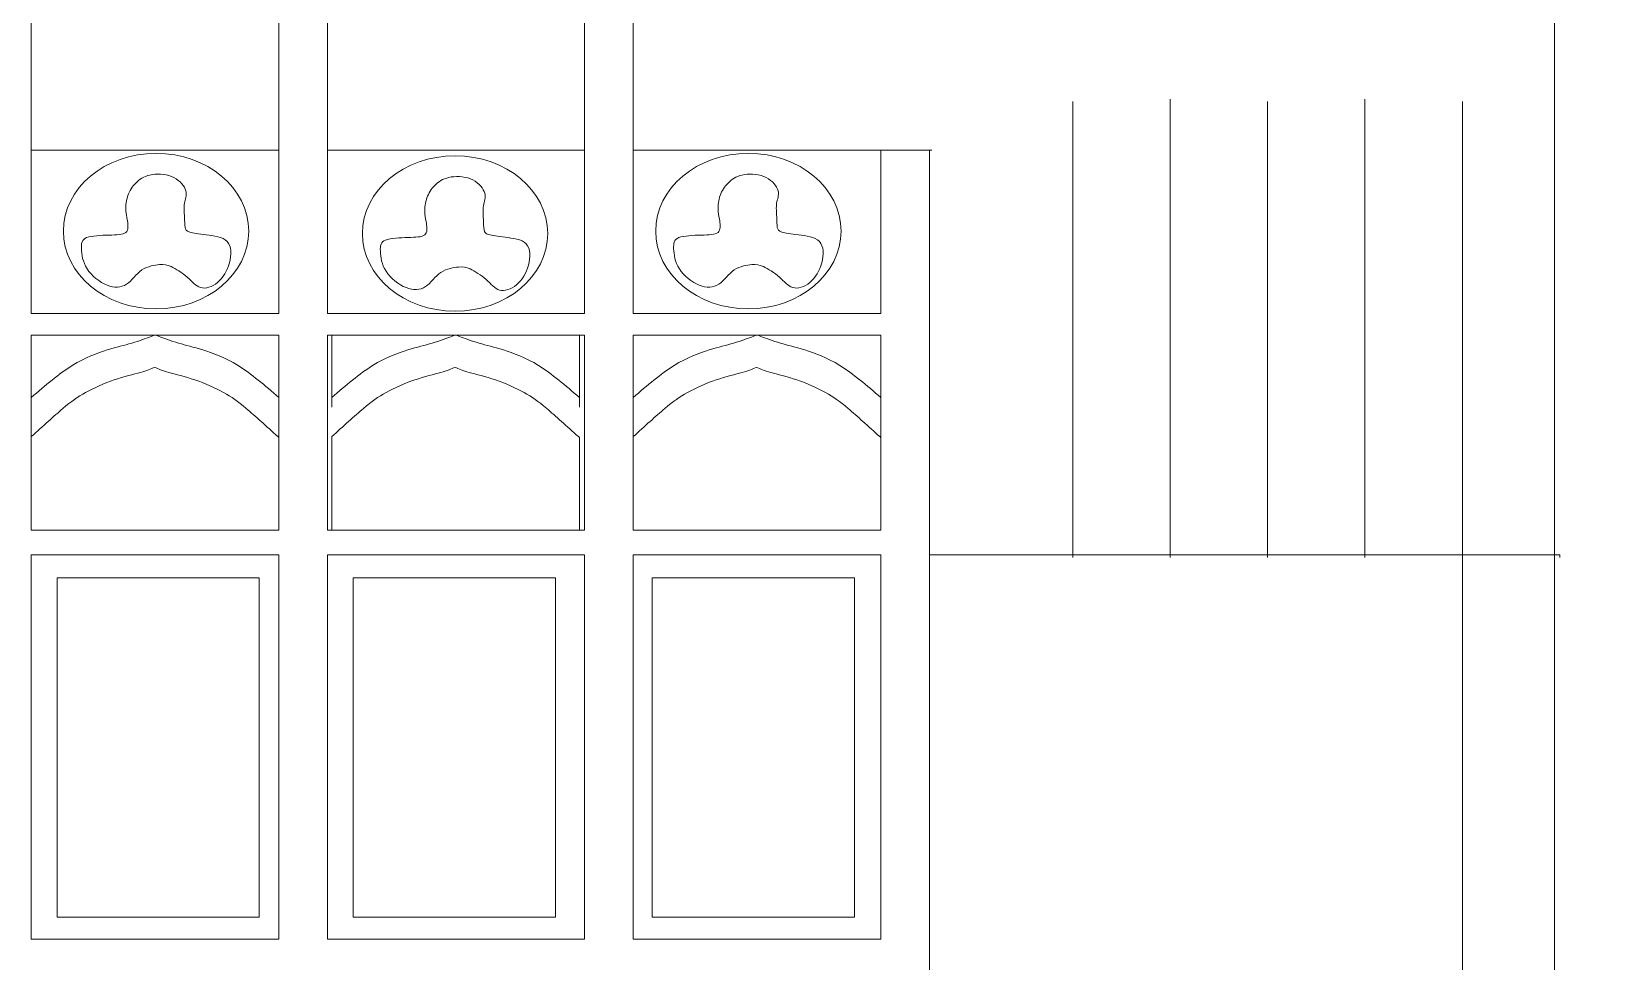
# Model space of a CAD drawing. Header units: centimetres. Extents: x -61 to 61, y -26 to 26.
# Drawn here: x -40.4 to -33.19, y 10.77 to 15.05 of the extents above; entities that cross this region are included whole.
import ezdxf

# ---------------------------------------------------------------- set-up
doc = ezdxf.new("R2010")
doc.units = ezdxf.units.CM
doc.header["$MEASUREMENT"] = 0
doc.layers.add('layer 1', color=7, linetype='Continuous')

msp = doc.modelspace()

# ---------------------------------------------------------------- linework, layer by layer
at = {"layer": 'layer 1', "color": 242, "lineweight": 9}
for points, knots in [([(-39.1257, 20.71546), (-39.1257, 20.71546), (-35.03478, 16.33787), (-35.03478, 16.33787), (-35.03478, 16.33787), (-35.03478, 16.33787), (-31.72741, 14.7213), (-31.72741, 14.7213)], [0, 0, 0, 0, 0.3333333, 0.3333333, 0.3333333, 0.3333333, 1, 1, 1, 1]), ([(-39.96043, 14.12364), (-39.97354, 14.11263), (-40.00196, 14.11263), (-40.03802, 14.11172), (-40.03802, 14.11172), (-40.07407, 14.1108), (-40.11778, 14.10897), (-40.14072, 14.0998), (-40.14072, 14.0998), (-40.16367, 14.09063), (-40.16585, 14.07414), (-40.16476, 14.04847), (-40.16476, 14.04847), (-40.16367, 14.02281), (-40.1593, 13.98798), (-40.13854, 13.9559), (-40.13854, 13.9559), (-40.11778, 13.92381), (-40.08062, 13.89449), (-40.04675, 13.88074), (-40.04675, 13.88074), (-40.01288, 13.86699), (-39.98228, 13.86882), (-39.95715, 13.88532), (-39.95715, 13.88532), (-39.93202, 13.90182), (-39.91235, 13.93298), (-39.88605, 13.95096), (-39.88605, 13.95096), (-39.85975, 13.96892), (-39.82682, 13.97371), (-39.80496, 13.97554), (-39.80496, 13.97554), (-39.78311, 13.97737), (-39.77234, 13.97626), (-39.75166, 13.96654), (-39.75166, 13.96654), (-39.73097, 13.95681), (-39.70038, 13.93848), (-39.67743, 13.91832), (-39.67743, 13.91832), (-39.65449, 13.89815), (-39.63919, 13.87615), (-39.61624, 13.86974), (-39.61624, 13.86974), (-39.5933, 13.86332), (-39.5627, 13.87248), (-39.53757, 13.89357), (-39.53757, 13.89357), (-39.51244, 13.91465), (-39.49277, 13.94765), (-39.48285, 13.98399), (-39.48285, 13.98399), (-39.47292, 14.02033), (-39.47273, 14.06003), (-39.4935, 14.08203), (-39.4935, 14.08203), (-39.51426, 14.10402), (-39.55596, 14.10833), (-39.59011, 14.11245), (-39.59011, 14.11245), (-39.62427, 14.11657), (-39.65088, 14.1205), (-39.6662, 14.12532), (-39.6662, 14.12532), (-39.68153, 14.13015), (-39.68558, 14.13587), (-39.68748, 14.14733), (-39.68748, 14.14733), (-39.68938, 14.15879), (-39.68914, 14.176), (-39.6902, 14.19593), (-39.6902, 14.19593), (-39.69127, 14.21585), (-39.69363, 14.23849), (-39.69045, 14.25806), (-39.69045, 14.25806), (-39.68726, 14.27762), (-39.67852, 14.29412), (-39.68399, 14.3152), (-39.68399, 14.3152), (-39.68945, 14.33628), (-39.70912, 14.36194), (-39.73862, 14.37661), (-39.73862, 14.37661), (-39.76812, 14.39127), (-39.80746, 14.39494), (-39.83805, 14.39036), (-39.83805, 14.39036), (-39.86865, 14.38578), (-39.8905, 14.37294), (-39.90798, 14.35736), (-39.90798, 14.35736), (-39.92547, 14.34178), (-39.93857, 14.32345), (-39.94732, 14.30236), (-39.94732, 14.30236), (-39.95606, 14.28128), (-39.96043, 14.25745), (-39.96043, 14.23637), (-39.96043, 14.23637), (-39.96043, 14.21529), (-39.95606, 14.19696), (-39.95278, 14.1768), (-39.95278, 14.1768), (-39.9495, 14.15663), (-39.94732, 14.13463), (-39.96043, 14.12364)], [0, 0, 0, 0, 0.0357143, 0.0357143, 0.0357143, 0.0357143, 0.0714286, 0.0714286, 0.0714286, 0.0714286, 0.1071429, 0.1071429, 0.1071429, 0.1071429, 0.1428571, 0.1428571, 0.1428571, 0.1428571, 0.1785714, 0.1785714, 0.1785714, 0.1785714, 0.2142857, 0.2142857, 0.2142857, 0.2142857, 0.25, 0.25, 0.25, 0.25, 0.2857143, 0.2857143, 0.2857143, 0.2857143, 0.3214286, 0.3214286, 0.3214286, 0.3214286, 0.3571429, 0.3571429, 0.3571429, 0.3571429, 0.3928571, 0.3928571, 0.3928571, 0.3928571, 0.4285714, 0.4285714, 0.4285714, 0.4285714, 0.4642857, 0.4642857, 0.4642857, 0.4642857, 0.5, 0.5, 0.5, 0.5, 0.5357143, 0.5357143, 0.5357143, 0.5357143, 0.5714286, 0.5714286, 0.5714286, 0.5714286, 0.6071429, 0.6071429, 0.6071429, 0.6071429, 0.6428571, 0.6428571, 0.6428571, 0.6428571, 0.6785714, 0.6785714, 0.6785714, 0.6785714, 0.7142857, 0.7142857, 0.7142857, 0.7142857, 0.75, 0.75, 0.75, 0.75, 0.7857143, 0.7857143, 0.7857143, 0.7857143, 0.8214286, 0.8214286, 0.8214286, 0.8214286, 0.8571429, 0.8571429, 0.8571429, 0.8571429, 0.8928571, 0.8928571, 0.8928571, 0.8928571, 0.9285714, 0.9285714, 0.9285714, 0.9285714, 1, 1, 1, 1]), ([(-38.58368, 14.11263), (-38.59679, 14.10163), (-38.62521, 14.10163), (-38.66126, 14.10072), (-38.66126, 14.10072), (-38.69732, 14.0998), (-38.74103, 14.09797), (-38.76397, 14.0888), (-38.76397, 14.0888), (-38.78692, 14.07963), (-38.7891, 14.06313), (-38.78801, 14.03747), (-38.78801, 14.03747), (-38.78692, 14.0118), (-38.78255, 13.97698), (-38.76179, 13.9449), (-38.76179, 13.9449), (-38.74103, 13.91281), (-38.70387, 13.88349), (-38.67, 13.86974), (-38.67, 13.86974), (-38.63613, 13.85599), (-38.60553, 13.85782), (-38.5804, 13.87432), (-38.5804, 13.87432), (-38.55527, 13.89082), (-38.5356, 13.92198), (-38.5093, 13.93995), (-38.5093, 13.93995), (-38.483, 13.95792), (-38.45007, 13.96271), (-38.42821, 13.96454), (-38.42821, 13.96454), (-38.40636, 13.96637), (-38.39559, 13.96526), (-38.37491, 13.95554), (-38.37491, 13.95554), (-38.35422, 13.94581), (-38.32363, 13.92748), (-38.30068, 13.90732), (-38.30068, 13.90732), (-38.27774, 13.88715), (-38.26244, 13.86515), (-38.23949, 13.85874), (-38.23949, 13.85874), (-38.21655, 13.85232), (-38.18595, 13.86148), (-38.16082, 13.88257), (-38.16082, 13.88257), (-38.13569, 13.90365), (-38.11602, 13.93664), (-38.1061, 13.97299), (-38.1061, 13.97299), (-38.09617, 14.00933), (-38.09598, 14.04903), (-38.11675, 14.07103), (-38.11675, 14.07103), (-38.1375, 14.09302), (-38.17921, 14.09733), (-38.21336, 14.10145), (-38.21336, 14.10145), (-38.24752, 14.10557), (-38.27413, 14.1095), (-38.28945, 14.11432), (-38.28945, 14.11432), (-38.30478, 14.11915), (-38.30883, 14.12487), (-38.31073, 14.13633), (-38.31073, 14.13633), (-38.31263, 14.14779), (-38.31238, 14.165), (-38.31345, 14.18493), (-38.31345, 14.18493), (-38.31452, 14.20484), (-38.31688, 14.22748), (-38.3137, 14.24705), (-38.3137, 14.24705), (-38.31051, 14.26662), (-38.30177, 14.28312), (-38.30724, 14.3042), (-38.30724, 14.3042), (-38.3127, 14.32528), (-38.33237, 14.35094), (-38.36187, 14.36561), (-38.36187, 14.36561), (-38.39137, 14.38027), (-38.43071, 14.38394), (-38.4613, 14.37936), (-38.4613, 14.37936), (-38.4919, 14.37478), (-38.51375, 14.36194), (-38.53123, 14.34636), (-38.53123, 14.34636), (-38.54871, 14.33078), (-38.56182, 14.31245), (-38.57057, 14.29136), (-38.57057, 14.29136), (-38.57931, 14.27028), (-38.58368, 14.24645), (-38.58368, 14.22537), (-38.58368, 14.22537), (-38.58368, 14.20429), (-38.57931, 14.18596), (-38.57603, 14.1658), (-38.57603, 14.1658), (-38.57275, 14.14563), (-38.57057, 14.12363), (-38.58368, 14.11263)], [0, 0, 0, 0, 0.0357143, 0.0357143, 0.0357143, 0.0357143, 0.0714286, 0.0714286, 0.0714286, 0.0714286, 0.1071429, 0.1071429, 0.1071429, 0.1071429, 0.1428571, 0.1428571, 0.1428571, 0.1428571, 0.1785714, 0.1785714, 0.1785714, 0.1785714, 0.2142857, 0.2142857, 0.2142857, 0.2142857, 0.25, 0.25, 0.25, 0.25, 0.2857143, 0.2857143, 0.2857143, 0.2857143, 0.3214286, 0.3214286, 0.3214286, 0.3214286, 0.3571429, 0.3571429, 0.3571429, 0.3571429, 0.3928571, 0.3928571, 0.3928571, 0.3928571, 0.4285714, 0.4285714, 0.4285714, 0.4285714, 0.4642857, 0.4642857, 0.4642857, 0.4642857, 0.5, 0.5, 0.5, 0.5, 0.5357143, 0.5357143, 0.5357143, 0.5357143, 0.5714286, 0.5714286, 0.5714286, 0.5714286, 0.6071429, 0.6071429, 0.6071429, 0.6071429, 0.6428571, 0.6428571, 0.6428571, 0.6428571, 0.6785714, 0.6785714, 0.6785714, 0.6785714, 0.7142857, 0.7142857, 0.7142857, 0.7142857, 0.75, 0.75, 0.75, 0.75, 0.7857143, 0.7857143, 0.7857143, 0.7857143, 0.8214286, 0.8214286, 0.8214286, 0.8214286, 0.8571429, 0.8571429, 0.8571429, 0.8571429, 0.8928571, 0.8928571, 0.8928571, 0.8928571, 0.9285714, 0.9285714, 0.9285714, 0.9285714, 1, 1, 1, 1]), ([(-37.23315, 14.12364), (-37.24626, 14.11263), (-37.27467, 14.11263), (-37.31073, 14.11172), (-37.31073, 14.11172), (-37.34678, 14.1108), (-37.39049, 14.10897), (-37.41344, 14.0998), (-37.41344, 14.0998), (-37.43638, 14.09063), (-37.43857, 14.07414), (-37.43748, 14.04847), (-37.43748, 14.04847), (-37.43638, 14.02281), (-37.43201, 13.98798), (-37.41126, 13.9559), (-37.41126, 13.9559), (-37.39049, 13.92381), (-37.35334, 13.89449), (-37.31946, 13.88074), (-37.31946, 13.88074), (-37.28559, 13.86699), (-37.255, 13.86882), (-37.22986, 13.88532), (-37.22986, 13.88532), (-37.20473, 13.90182), (-37.18507, 13.93298), (-37.15876, 13.95096), (-37.15876, 13.95096), (-37.13246, 13.96892), (-37.09953, 13.97371), (-37.07768, 13.97554), (-37.07768, 13.97554), (-37.05582, 13.97737), (-37.04505, 13.97626), (-37.02437, 13.96654), (-37.02437, 13.96654), (-37.00369, 13.95681), (-36.97309, 13.93848), (-36.95015, 13.91832), (-36.95015, 13.91832), (-36.9272, 13.89815), (-36.9119, 13.87615), (-36.88896, 13.86974), (-36.88896, 13.86974), (-36.86601, 13.86332), (-36.83542, 13.87248), (-36.81029, 13.89357), (-36.81029, 13.89357), (-36.78515, 13.91465), (-36.76549, 13.94765), (-36.75556, 13.98399), (-36.75556, 13.98399), (-36.74563, 14.02033), (-36.74545, 14.06003), (-36.76621, 14.08203), (-36.76621, 14.08203), (-36.78697, 14.10402), (-36.82867, 14.10833), (-36.86283, 14.11245), (-36.86283, 14.11245), (-36.89699, 14.11657), (-36.92359, 14.1205), (-36.93892, 14.12532), (-36.93892, 14.12532), (-36.95424, 14.13015), (-36.95829, 14.13587), (-36.9602, 14.14733), (-36.9602, 14.14733), (-36.9621, 14.15879), (-36.96185, 14.176), (-36.96291, 14.19593), (-36.96291, 14.19593), (-36.96398, 14.21585), (-36.96635, 14.23849), (-36.96316, 14.25806), (-36.96316, 14.25806), (-36.95998, 14.27762), (-36.95124, 14.29412), (-36.9567, 14.3152), (-36.9567, 14.3152), (-36.96216, 14.33628), (-36.98183, 14.36194), (-37.01134, 14.37661), (-37.01134, 14.37661), (-37.04084, 14.39127), (-37.08017, 14.39494), (-37.11077, 14.39036), (-37.11077, 14.39036), (-37.14136, 14.38578), (-37.16321, 14.37294), (-37.1807, 14.35736), (-37.1807, 14.35736), (-37.19818, 14.34178), (-37.21129, 14.32345), (-37.22003, 14.30236), (-37.22003, 14.30236), (-37.22877, 14.28128), (-37.23314, 14.25745), (-37.23314, 14.23637), (-37.23314, 14.23637), (-37.23314, 14.21529), (-37.22877, 14.19696), (-37.2255, 14.1768), (-37.2255, 14.1768), (-37.22221, 14.15663), (-37.22003, 14.13463), (-37.23315, 14.12364)], [0, 0, 0, 0, 0.0357143, 0.0357143, 0.0357143, 0.0357143, 0.0714286, 0.0714286, 0.0714286, 0.0714286, 0.1071429, 0.1071429, 0.1071429, 0.1071429, 0.1428571, 0.1428571, 0.1428571, 0.1428571, 0.1785714, 0.1785714, 0.1785714, 0.1785714, 0.2142857, 0.2142857, 0.2142857, 0.2142857, 0.25, 0.25, 0.25, 0.25, 0.2857143, 0.2857143, 0.2857143, 0.2857143, 0.3214286, 0.3214286, 0.3214286, 0.3214286, 0.3571429, 0.3571429, 0.3571429, 0.3571429, 0.3928571, 0.3928571, 0.3928571, 0.3928571, 0.4285714, 0.4285714, 0.4285714, 0.4285714, 0.4642857, 0.4642857, 0.4642857, 0.4642857, 0.5, 0.5, 0.5, 0.5, 0.5357143, 0.5357143, 0.5357143, 0.5357143, 0.5714286, 0.5714286, 0.5714286, 0.5714286, 0.6071429, 0.6071429, 0.6071429, 0.6071429, 0.6428571, 0.6428571, 0.6428571, 0.6428571, 0.6785714, 0.6785714, 0.6785714, 0.6785714, 0.7142857, 0.7142857, 0.7142857, 0.7142857, 0.75, 0.75, 0.75, 0.75, 0.7857143, 0.7857143, 0.7857143, 0.7857143, 0.8214286, 0.8214286, 0.8214286, 0.8214286, 0.8571429, 0.8571429, 0.8571429, 0.8571429, 0.8928571, 0.8928571, 0.8928571, 0.8928571, 0.9285714, 0.9285714, 0.9285714, 0.9285714, 1, 1, 1, 1]), ([(-40.39544, 13.31951), (-40.39544, 13.31951), (-40.39544, 13.65131), (-40.39544, 13.65131), (-40.39544, 13.65131), (-40.39544, 13.65131), (-39.82532, 13.65131), (-39.82532, 13.65131)], [0, 0, 0, 0, 0.3333333, 0.3333333, 0.3333333, 0.3333333, 1, 1, 1, 1]), ([(-40.39544, 13.36351), (-40.33158, 13.4185), (-40.26771, 13.4735), (-40.20738, 13.51108), (-40.20738, 13.51108), (-40.14703, 13.54866), (-40.09022, 13.56882), (-40.04542, 13.58257), (-40.04542, 13.58257), (-40.00062, 13.59632), (-39.96784, 13.60365), (-39.93316, 13.61404), (-39.93316, 13.61404), (-39.89848, 13.62443), (-39.8619, 13.63787), (-39.84362, 13.64459), (-39.84362, 13.64459), (-39.82532, 13.65131), (-39.82532, 13.65131), (-39.82532, 13.65131)], [0, 0, 0, 0, 0.1666667, 0.1666667, 0.1666667, 0.1666667, 0.3333333, 0.3333333, 0.3333333, 0.3333333, 0.5, 0.5, 0.5, 0.5, 0.6666667, 0.6666667, 0.6666667, 0.6666667, 1, 1, 1, 1]), ([(-39.25521, 13.31951), (-39.25521, 13.31951), (-39.25521, 13.65131), (-39.25521, 13.65131), (-39.25521, 13.65131), (-39.25521, 13.65131), (-39.82532, 13.65131), (-39.82532, 13.65131)], [0, 0, 0, 0, 0.3333333, 0.3333333, 0.3333333, 0.3333333, 1, 1, 1, 1]), ([(-39.25521, 13.36351), (-39.31907, 13.4185), (-39.38294, 13.4735), (-39.44327, 13.51108), (-39.44327, 13.51108), (-39.50361, 13.54866), (-39.56043, 13.56882), (-39.60523, 13.58257), (-39.60523, 13.58257), (-39.65003, 13.59632), (-39.68281, 13.60365), (-39.71749, 13.61404), (-39.71749, 13.61404), (-39.75217, 13.62443), (-39.78874, 13.63787), (-39.80703, 13.64459), (-39.80703, 13.64459), (-39.82532, 13.65131), (-39.82532, 13.65131), (-39.82532, 13.65131)], [0, 0, 0, 0, 0.1666667, 0.1666667, 0.1666667, 0.1666667, 0.3333333, 0.3333333, 0.3333333, 0.3333333, 0.5, 0.5, 0.5, 0.5, 0.6666667, 0.6666667, 0.6666667, 0.6666667, 1, 1, 1, 1]), ([(-39.01176, 13.31951), (-39.01176, 13.31951), (-39.01176, 13.65131), (-39.01176, 13.65131), (-39.01176, 13.65131), (-39.01176, 13.65131), (-38.44165, 13.65131), (-38.44165, 13.65131)], [0, 0, 0, 0, 0.3333333, 0.3333333, 0.3333333, 0.3333333, 1, 1, 1, 1]), ([(-39.01176, 13.36351), (-38.9479, 13.4185), (-38.88403, 13.4735), (-38.8237, 13.51108), (-38.8237, 13.51108), (-38.76336, 13.54866), (-38.70654, 13.56882), (-38.66174, 13.58257), (-38.66174, 13.58257), (-38.61694, 13.59632), (-38.58416, 13.60365), (-38.54948, 13.61404), (-38.54948, 13.61404), (-38.5148, 13.62443), (-38.47823, 13.63787), (-38.45994, 13.64459), (-38.45994, 13.64459), (-38.44165, 13.65131), (-38.44165, 13.65131), (-38.44165, 13.65131)], [0, 0, 0, 0, 0.1666667, 0.1666667, 0.1666667, 0.1666667, 0.3333333, 0.3333333, 0.3333333, 0.3333333, 0.5, 0.5, 0.5, 0.5, 0.6666667, 0.6666667, 0.6666667, 0.6666667, 1, 1, 1, 1]), ([(-37.87153, 13.31951), (-37.87153, 13.31951), (-37.87153, 13.65131), (-37.87153, 13.65131), (-37.87153, 13.65131), (-37.87153, 13.65131), (-38.44165, 13.65131), (-38.44165, 13.65131)], [0, 0, 0, 0, 0.3333333, 0.3333333, 0.3333333, 0.3333333, 1, 1, 1, 1]), ([(-37.87153, 13.36351), (-37.93539, 13.4185), (-37.99926, 13.4735), (-38.0596, 13.51108), (-38.0596, 13.51108), (-38.11994, 13.54866), (-38.17675, 13.56882), (-38.22155, 13.58257), (-38.22155, 13.58257), (-38.26635, 13.59632), (-38.29913, 13.60365), (-38.33381, 13.61404), (-38.33381, 13.61404), (-38.3685, 13.62443), (-38.40507, 13.63787), (-38.42335, 13.64459), (-38.42335, 13.64459), (-38.44165, 13.65131), (-38.44165, 13.65131), (-38.44165, 13.65131)], [0, 0, 0, 0, 0.1666667, 0.1666667, 0.1666667, 0.1666667, 0.3333333, 0.3333333, 0.3333333, 0.3333333, 0.5, 0.5, 0.5, 0.5, 0.6666667, 0.6666667, 0.6666667, 0.6666667, 1, 1, 1, 1]), ([(-37.62375, 13.31951), (-37.62375, 13.31951), (-37.62375, 13.65131), (-37.62375, 13.65131), (-37.62375, 13.65131), (-37.62375, 13.65131), (-37.05363, 13.65131), (-37.05363, 13.65131)], [0, 0, 0, 0, 0.3333333, 0.3333333, 0.3333333, 0.3333333, 1, 1, 1, 1]), ([(-37.62375, 13.36351), (-37.55989, 13.4185), (-37.49602, 13.4735), (-37.43569, 13.51108), (-37.43569, 13.51108), (-37.37535, 13.54866), (-37.31853, 13.56882), (-37.27373, 13.58257), (-37.27373, 13.58257), (-37.22893, 13.59632), (-37.19615, 13.60365), (-37.16147, 13.61404), (-37.16147, 13.61404), (-37.12679, 13.62443), (-37.09021, 13.63787), (-37.07193, 13.64459), (-37.07193, 13.64459), (-37.05363, 13.65131), (-37.05363, 13.65131), (-37.05363, 13.65131)], [0, 0, 0, 0, 0.1666667, 0.1666667, 0.1666667, 0.1666667, 0.3333333, 0.3333333, 0.3333333, 0.3333333, 0.5, 0.5, 0.5, 0.5, 0.6666667, 0.6666667, 0.6666667, 0.6666667, 1, 1, 1, 1]), ([(-36.48352, 13.31951), (-36.48352, 13.31951), (-36.48352, 13.65131), (-36.48352, 13.65131), (-36.48352, 13.65131), (-36.48352, 13.65131), (-37.05363, 13.65131), (-37.05363, 13.65131)], [0, 0, 0, 0, 0.3333333, 0.3333333, 0.3333333, 0.3333333, 1, 1, 1, 1]), ([(-36.48352, 13.36351), (-36.54738, 13.4185), (-36.61125, 13.4735), (-36.67158, 13.51108), (-36.67158, 13.51108), (-36.73192, 13.54866), (-36.78874, 13.56882), (-36.83354, 13.58257), (-36.83354, 13.58257), (-36.87834, 13.59632), (-36.91112, 13.60365), (-36.9458, 13.61404), (-36.9458, 13.61404), (-36.98048, 13.62443), (-37.01706, 13.63787), (-37.03534, 13.64459), (-37.03534, 13.64459), (-37.05363, 13.65131), (-37.05363, 13.65131), (-37.05363, 13.65131)], [0, 0, 0, 0, 0.1666667, 0.1666667, 0.1666667, 0.1666667, 0.3333333, 0.3333333, 0.3333333, 0.3333333, 0.5, 0.5, 0.5, 0.5, 0.6666667, 0.6666667, 0.6666667, 0.6666667, 1, 1, 1, 1]), ([(-40.39544, 13.18344), (-40.34278, 13.2311), (-40.29012, 13.27876), (-40.25014, 13.31268), (-40.25014, 13.31268), (-40.21015, 13.34659), (-40.18283, 13.36675), (-40.14514, 13.38738), (-40.14514, 13.38738), (-40.10744, 13.408), (-40.05936, 13.42908), (-40.01347, 13.44466), (-40.01347, 13.44466), (-39.96758, 13.46024), (-39.92387, 13.47033), (-39.89328, 13.47904), (-39.89328, 13.47904), (-39.86268, 13.48774), (-39.8452, 13.49508), (-39.82771, 13.50241)], [0, 0, 0, 0, 0.1666667, 0.1666667, 0.1666667, 0.1666667, 0.3333333, 0.3333333, 0.3333333, 0.3333333, 0.5, 0.5, 0.5, 0.5, 0.6666667, 0.6666667, 0.6666667, 0.6666667, 1, 1, 1, 1]), ([(-39.25999, 13.18344), (-39.31265, 13.2311), (-39.36531, 13.27876), (-39.40529, 13.31268), (-39.40529, 13.31268), (-39.44528, 13.34659), (-39.4726, 13.36675), (-39.51029, 13.38738), (-39.51029, 13.38738), (-39.54799, 13.408), (-39.59607, 13.42908), (-39.64196, 13.44466), (-39.64196, 13.44466), (-39.68785, 13.46024), (-39.73156, 13.47033), (-39.76215, 13.47904), (-39.76215, 13.47904), (-39.79275, 13.48774), (-39.81023, 13.49508), (-39.82771, 13.50241)], [0, 0, 0, 0, 0.1666667, 0.1666667, 0.1666667, 0.1666667, 0.3333333, 0.3333333, 0.3333333, 0.3333333, 0.5, 0.5, 0.5, 0.5, 0.6666667, 0.6666667, 0.6666667, 0.6666667, 1, 1, 1, 1]), ([(-39.01176, 13.18344), (-38.9591, 13.2311), (-38.90645, 13.27876), (-38.86646, 13.31268), (-38.86646, 13.31268), (-38.82647, 13.34659), (-38.79916, 13.36675), (-38.76146, 13.38738), (-38.76146, 13.38738), (-38.72376, 13.408), (-38.67568, 13.42908), (-38.62979, 13.44466), (-38.62979, 13.44466), (-38.5839, 13.46024), (-38.54019, 13.47033), (-38.5096, 13.47904), (-38.5096, 13.47904), (-38.47901, 13.48774), (-38.46152, 13.49508), (-38.44404, 13.50241)], [0, 0, 0, 0, 0.1666667, 0.1666667, 0.1666667, 0.1666667, 0.3333333, 0.3333333, 0.3333333, 0.3333333, 0.5, 0.5, 0.5, 0.5, 0.6666667, 0.6666667, 0.6666667, 0.6666667, 1, 1, 1, 1]), ([(-37.87632, 13.18344), (-37.92898, 13.2311), (-37.98163, 13.27876), (-38.02162, 13.31268), (-38.02162, 13.31268), (-38.06161, 13.34659), (-38.08892, 13.36675), (-38.12661, 13.38738), (-38.12661, 13.38738), (-38.16431, 13.408), (-38.2124, 13.42908), (-38.25829, 13.44466), (-38.25829, 13.44466), (-38.30418, 13.46024), (-38.34789, 13.47033), (-38.37847, 13.47904), (-38.37847, 13.47904), (-38.40907, 13.48774), (-38.42656, 13.49508), (-38.44404, 13.50241)], [0, 0, 0, 0, 0.1666667, 0.1666667, 0.1666667, 0.1666667, 0.3333333, 0.3333333, 0.3333333, 0.3333333, 0.5, 0.5, 0.5, 0.5, 0.6666667, 0.6666667, 0.6666667, 0.6666667, 1, 1, 1, 1]), ([(-37.62375, 13.18344), (-37.57109, 13.2311), (-37.51843, 13.27876), (-37.47845, 13.31268), (-37.47845, 13.31268), (-37.43846, 13.34659), (-37.41114, 13.36675), (-37.37345, 13.38738), (-37.37345, 13.38738), (-37.33575, 13.408), (-37.28767, 13.42908), (-37.24178, 13.44466), (-37.24178, 13.44466), (-37.19589, 13.46024), (-37.15218, 13.47033), (-37.12159, 13.47904), (-37.12159, 13.47904), (-37.09099, 13.48774), (-37.07351, 13.49508), (-37.05603, 13.50241)], [0, 0, 0, 0, 0.1666667, 0.1666667, 0.1666667, 0.1666667, 0.3333333, 0.3333333, 0.3333333, 0.3333333, 0.5, 0.5, 0.5, 0.5, 0.6666667, 0.6666667, 0.6666667, 0.6666667, 1, 1, 1, 1]), ([(-36.4883, 13.18344), (-36.54096, 13.2311), (-36.59362, 13.27876), (-36.6336, 13.31268), (-36.6336, 13.31268), (-36.6736, 13.34659), (-36.70091, 13.36675), (-36.7386, 13.38738), (-36.7386, 13.38738), (-36.7763, 13.408), (-36.82438, 13.42908), (-36.87027, 13.44466), (-36.87027, 13.44466), (-36.91616, 13.46024), (-36.95987, 13.47033), (-36.99046, 13.47904), (-36.99046, 13.47904), (-37.02106, 13.48774), (-37.03854, 13.49508), (-37.05603, 13.50241)], [0, 0, 0, 0, 0.1666667, 0.1666667, 0.1666667, 0.1666667, 0.3333333, 0.3333333, 0.3333333, 0.3333333, 0.5, 0.5, 0.5, 0.5, 0.6666667, 0.6666667, 0.6666667, 0.6666667, 1, 1, 1, 1]), ([(-40.39544, 13.18344), (-40.39544, 13.18344), (-40.39544, 12.75284), (-40.39544, 12.75284), (-40.39544, 12.75284), (-40.39544, 12.75284), (-39.25521, 12.75284), (-39.25521, 12.75284), (-39.25521, 12.75284), (-39.25521, 12.75284), (-39.25521, 13.1802), (-39.25521, 13.1802), (-39.25521, 13.1802), (-39.25521, 13.1802), (-39.25999, 13.18344), (-39.25999, 13.18344)], [0, 0, 0, 0, 0.2, 0.2, 0.2, 0.2, 0.4, 0.4, 0.4, 0.4, 0.6, 0.6, 0.6, 0.6, 1, 1, 1, 1]), ([(-39.01176, 13.18344), (-39.01176, 13.18344), (-39.01176, 12.75284), (-39.01176, 12.75284), (-39.01176, 12.75284), (-39.01176, 12.75284), (-37.87153, 12.75284), (-37.87153, 12.75284), (-37.87153, 12.75284), (-37.87153, 12.75284), (-37.87153, 13.1802), (-37.87153, 13.1802), (-37.87153, 13.1802), (-37.87153, 13.1802), (-37.87632, 13.18344), (-37.87632, 13.18344)], [0, 0, 0, 0, 0.2, 0.2, 0.2, 0.2, 0.4, 0.4, 0.4, 0.4, 0.6, 0.6, 0.6, 0.6, 1, 1, 1, 1]), ([(-37.62375, 13.18344), (-37.62375, 13.18344), (-37.62375, 12.75284), (-37.62375, 12.75284), (-37.62375, 12.75284), (-37.62375, 12.75284), (-36.48352, 12.75284), (-36.48352, 12.75284), (-36.48352, 12.75284), (-36.48352, 12.75284), (-36.48352, 13.1802), (-36.48352, 13.1802), (-36.48352, 13.1802), (-36.48352, 13.1802), (-36.4883, 13.18344), (-36.4883, 13.18344)], [0, 0, 0, 0, 0.2, 0.2, 0.2, 0.2, 0.4, 0.4, 0.4, 0.4, 0.6, 0.6, 0.6, 0.6, 1, 1, 1, 1]), ([(-40.27634, 12.53305), (-40.27634, 12.53305), (-39.3454, 12.53305), (-39.3454, 12.53305), (-39.3454, 12.53305), (-39.3454, 12.53305), (-39.3454, 10.9712), (-39.3454, 10.9712), (-39.3454, 10.9712), (-39.3454, 10.9712), (-40.27634, 10.9712), (-40.27634, 10.9712), (-40.27634, 10.9712), (-40.27634, 10.9712), (-40.27634, 12.53305), (-40.27634, 12.53305)], [0, 0, 0, 0, 0.2, 0.2, 0.2, 0.2, 0.4, 0.4, 0.4, 0.4, 0.6, 0.6, 0.6, 0.6, 1, 1, 1, 1]), ([(-38.9127, 12.53305), (-38.9127, 12.53305), (-37.98175, 12.53305), (-37.98175, 12.53305), (-37.98175, 12.53305), (-37.98175, 12.53305), (-37.98175, 10.9712), (-37.98175, 10.9712), (-37.98175, 10.9712), (-37.98175, 10.9712), (-38.9127, 10.9712), (-38.9127, 10.9712), (-38.9127, 10.9712), (-38.9127, 10.9712), (-38.9127, 12.53305), (-38.9127, 12.53305)], [0, 0, 0, 0, 0.2, 0.2, 0.2, 0.2, 0.4, 0.4, 0.4, 0.4, 0.6, 0.6, 0.6, 0.6, 1, 1, 1, 1]), ([(-37.53595, 12.53305), (-37.53595, 12.53305), (-36.605, 12.53305), (-36.605, 12.53305), (-36.605, 12.53305), (-36.605, 12.53305), (-36.605, 10.9712), (-36.605, 10.9712), (-36.605, 10.9712), (-36.605, 10.9712), (-37.53595, 10.9712), (-37.53595, 10.9712), (-37.53595, 10.9712), (-37.53595, 10.9712), (-37.53595, 12.53305), (-37.53595, 12.53305)], [0, 0, 0, 0, 0.2, 0.2, 0.2, 0.2, 0.4, 0.4, 0.4, 0.4, 0.6, 0.6, 0.6, 0.6, 1, 1, 1, 1])]:
    msp.add_open_spline(points, degree=3, knots=knots, dxfattribs=at)
at = {"layer": 'layer 1', "color": 177, "lineweight": 9}
for points in [[(-40.39544, 18.21959), (-40.39544, 18.21959), (-40.39544, 13.7503), (-40.39544, 13.7503)], [(-37.84752, 18.23185), (-37.84752, 18.23185), (-37.84752, 13.7503), (-37.84752, 13.7503)], [(-37.62375, 18.12348), (-37.62375, 18.12348), (-37.62375, 13.7503), (-37.62375, 13.7503)], [(-33.3811, 15.52958), (-33.3811, 15.52958), (-33.3811, 3.91196), (-33.3811, 3.91196)], [(-39.25521, 15.15677), (-39.25521, 15.15677), (-39.25521, 13.7503), (-39.25521, 13.7503)], [(-39.03144, 15.20257), (-39.03144, 15.20257), (-39.03144, 13.7503), (-39.03144, 13.7503)], [(-35.59922, 14.72621), (-35.59922, 14.72621), (-35.59922, 12.62723), (-35.59922, 12.62723)], [(-35.15079, 14.73818), (-35.15079, 14.73818), (-35.15079, 12.62723), (-35.15079, 12.62723)], [(-34.70232, 14.72621), (-34.70232, 14.72621), (-34.70232, 12.62723), (-34.70232, 12.62723)], [(-34.25389, 14.73818), (-34.25389, 14.73818), (-34.25389, 12.62723), (-34.25389, 12.62723)], [(-33.80544, 14.72621), (-33.80544, 14.72621), (-33.80544, 12.62723), (-33.80544, 12.62723)], [(-39.25521, 14.50292), (-39.25521, 14.50292), (-40.39544, 14.50292), (-40.39544, 14.50292)], [(-37.84752, 14.50292), (-37.84752, 14.50292), (-39.03144, 14.50292), (-39.03144, 14.50292)], [(-36.48352, 14.50292), (-36.48352, 14.50292), (-36.48352, 13.7503), (-36.48352, 13.7503)], [(-36.25975, 14.50292), (-36.25975, 14.50292), (-36.25975, 9.90905), (-36.25975, 9.90905)], [(-40.39544, 13.7503), (-40.39544, 13.7503), (-39.25521, 13.7503), (-39.25521, 13.7503)], [(-39.03144, 13.7503), (-39.03144, 13.7503), (-37.84752, 13.7503), (-37.84752, 13.7503)], [(-37.62375, 13.7503), (-37.62375, 13.7503), (-36.48352, 13.7503), (-36.48352, 13.7503)], [(-40.39544, 13.65131), (-40.39544, 13.65131), (-40.39544, 12.75284), (-40.39544, 12.75284)], [(-40.39544, 13.65131), (-40.39544, 13.65131), (-39.25521, 13.65131), (-39.25521, 13.65131)], [(-39.25521, 13.65131), (-39.25521, 13.65131), (-39.25521, 12.75284), (-39.25521, 12.75284)], [(-39.03144, 13.65131), (-39.03144, 13.65131), (-39.03144, 12.75284), (-39.03144, 12.75284)], [(-39.03144, 13.65131), (-39.03144, 13.65131), (-37.84752, 13.65131), (-37.84752, 13.65131)], [(-37.84752, 13.65131), (-37.84752, 13.65131), (-37.84752, 12.75284), (-37.84752, 12.75284)], [(-37.62375, 13.65131), (-37.62375, 13.65131), (-37.62375, 12.75284), (-37.62375, 12.75284)], [(-37.62375, 13.65131), (-37.62375, 13.65131), (-36.48352, 13.65131), (-36.48352, 13.65131)], [(-36.48352, 13.65131), (-36.48352, 13.65131), (-36.48352, 12.75284), (-36.48352, 12.75284)], [(-40.39544, 12.75284), (-40.39544, 12.75284), (-39.25521, 12.75284), (-39.25521, 12.75284)], [(-39.03144, 12.75284), (-39.03144, 12.75284), (-37.84752, 12.75284), (-37.84752, 12.75284)], [(-37.62375, 12.75284), (-37.62375, 12.75284), (-36.48352, 12.75284), (-36.48352, 12.75284)], [(-40.39544, 12.63941), (-40.39544, 12.63941), (-40.39544, 10.86995), (-40.39544, 10.86995)], [(-40.39544, 12.63941), (-40.39544, 12.63941), (-39.25521, 12.63941), (-39.25521, 12.63941)], [(-39.25521, 12.63941), (-39.25521, 12.63941), (-39.25521, 10.86995), (-39.25521, 10.86995)], [(-39.03144, 12.63941), (-39.03144, 12.63941), (-39.03144, 10.86995), (-39.03144, 10.86995)], [(-39.03144, 12.63941), (-39.03144, 12.63941), (-37.84752, 12.63941), (-37.84752, 12.63941)], [(-37.84752, 12.63941), (-37.84752, 12.63941), (-37.84752, 10.86995), (-37.84752, 10.86995)], [(-37.62375, 12.63941), (-37.62375, 12.63941), (-37.62375, 10.86995), (-37.62375, 10.86995)], [(-37.62375, 12.63941), (-37.62375, 12.63941), (-36.48352, 12.63941), (-36.48352, 12.63941)], [(-36.48352, 12.63941), (-36.48352, 12.63941), (-36.48352, 10.86995), (-36.48352, 10.86995)], [(-36.25975, 12.63941), (-36.25975, 12.63941), (-33.35696, 12.63941), (-33.35696, 12.63941)], [(-33.80544, 12.63251), (-33.80544, 12.63251), (-33.80544, 3.91196), (-33.80544, 3.91196)], [(-33.35696, 12.63941), (-33.35696, 12.63941), (-33.35696, 12.62723), (-33.35696, 12.62723)], [(-40.39544, 10.86995), (-40.39544, 10.86995), (-39.25521, 10.86995), (-39.25521, 10.86995)], [(-39.03144, 10.86995), (-39.03144, 10.86995), (-37.84752, 10.86995), (-37.84752, 10.86995)], [(-37.62375, 10.86995), (-37.62375, 10.86995), (-36.48352, 10.86995), (-36.48352, 10.86995)]]:
    msp.add_open_spline(points, degree=3, dxfattribs=at)
for points, knots in [([(-37.62375, 14.50292), (-37.62375, 14.50292), (-36.48352, 14.50292), (-36.48352, 14.50292), (-36.48352, 14.50292), (-36.48352, 14.50292), (-36.24874, 14.50292), (-36.24874, 14.50292)], [0, 0, 0, 0, 0.3333333, 0.3333333, 0.3333333, 0.3333333, 1, 1, 1, 1]), ([(-39.82065, 13.77196), (-39.58495, 13.77196), (-39.39387, 13.93225), (-39.39387, 14.12997), (-39.39387, 14.12997), (-39.39387, 14.32769), (-39.58495, 14.48798), (-39.82065, 14.48798), (-39.82065, 14.48798), (-40.05636, 14.48798), (-40.24744, 14.32769), (-40.24744, 14.12997), (-40.24744, 14.12997), (-40.24744, 13.93225), (-40.05636, 13.77196), (-39.82065, 13.77196)], [0, 0, 0, 0, 0.2, 0.2, 0.2, 0.2, 0.4, 0.4, 0.4, 0.4, 0.6, 0.6, 0.6, 0.6, 1, 1, 1, 1]), ([(-38.4439, 13.76096), (-38.2082, 13.76096), (-38.01712, 13.92125), (-38.01712, 14.11897), (-38.01712, 14.11897), (-38.01712, 14.31669), (-38.2082, 14.47698), (-38.4439, 14.47698), (-38.4439, 14.47698), (-38.67961, 14.47698), (-38.87069, 14.31669), (-38.87069, 14.11897), (-38.87069, 14.11897), (-38.87069, 13.92125), (-38.67961, 13.76096), (-38.4439, 13.76096)], [0, 0, 0, 0, 0.2, 0.2, 0.2, 0.2, 0.4, 0.4, 0.4, 0.4, 0.6, 0.6, 0.6, 0.6, 1, 1, 1, 1]), ([(-37.09337, 13.77196), (-36.85766, 13.77196), (-36.66658, 13.93225), (-36.66658, 14.12997), (-36.66658, 14.12997), (-36.66658, 14.32769), (-36.85766, 14.48798), (-37.09337, 14.48798), (-37.09337, 14.48798), (-37.32907, 14.48798), (-37.52015, 14.32769), (-37.52015, 14.12997), (-37.52015, 14.12997), (-37.52015, 13.93225), (-37.32907, 13.77196), (-37.09337, 13.77196)], [0, 0, 0, 0, 0.2, 0.2, 0.2, 0.2, 0.4, 0.4, 0.4, 0.4, 0.6, 0.6, 0.6, 0.6, 1, 1, 1, 1])]:
    msp.add_open_spline(points, degree=3, knots=knots, dxfattribs=at)

doc.saveas('drawing.dxf')
